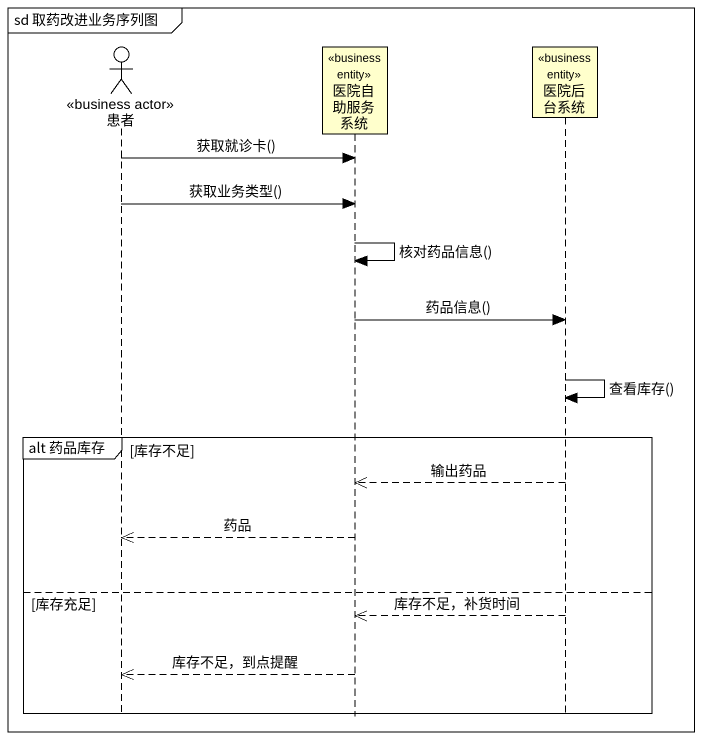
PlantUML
@startuml
mainframe sd 取药改进业务序列图
hide footbox
actor 患者 <<business actor>>
participant 医院自助服务系统 <<business entity>>
participant 医院后台系统 <<business entity>>

患者 -> 医院自助服务系统 : 获取就诊卡()
患者 -> 医院自助服务系统 : 获取业务类型()
医院自助服务系统 -> 医院自助服务系统 : 核对药品信息()
医院自助服务系统 -> 医院后台系统 : 药品信息()
医院后台系统 -> 医院后台系统 : 查看库存()
group alt 药品库存 [库存不足]
  医院后台系统 -->> 医院自助服务系统 : 输出药品
  医院自助服务系统 -->> 患者 : 药品
else 库存充足
  医院后台系统 -->> 医院自助服务系统 : 库存不足，补货时间
  医院自助服务系统 -->> 患者 : 库存不足，到点提醒
end
@enduml
